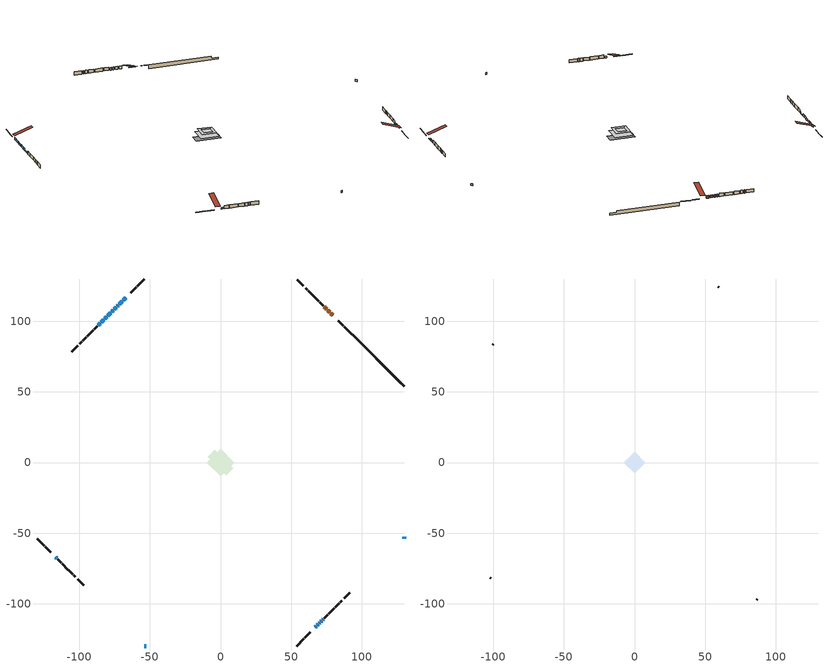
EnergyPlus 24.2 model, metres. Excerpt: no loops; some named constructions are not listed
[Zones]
conditioned space
 floor outside (Floor1 construction): -4.38,0 0,4.38 4.38,0 0,-4.38 z1.59
 floor adiabatic (AdiabaticFloorConstruction): -9.57,0 0,9.57 9.57,0 0,-9.57 z1.59
 floor foundation (Slab1 construction): -9.11,3.93 -3.93,9.11 9.11,-3.93 3.93,-9.11 z-1.15
 floor foundation (Slab2 construction): -1.27,0 0,1.27 1.27,0 0,-1.27 z0
 wall outside (RimJoist1 construction): 53.76,-129.79 59.01,-124.53 / -129.79,-53.76 -124.53,-59.01 / -53.76,129.79 -59.01,124.53 / 92.71,90.84 87.45,96.09 z1.59:1.89
 wall outside (RimJoist2 construction): 59.67,-123.88 63.34,-120.21 / -123.88,-59.67 -120.21,-63.34 / -59.67,123.88 -63.34,120.21 / 86.8,96.75 83.13,100.42 z1.59:1.89
 wall outside (AdiabaticWallConstruction 1): 79.28,104.27 77.99,105.56 / 77.33,106.21 75.96,107.59 / 75.3,108.24 74.58,108.97 / 73.92,109.62 73.23,110.31 z1.59:3.62
 wall outside (AdiabaticWallConstruction): -67.19,116.36 -68.77,114.78 / 69.83,-113.72 70.19,-113.36 / -72.24,111.31 -73.03,110.52 z1.59:3.32; -69.43,114.12 -71.58,111.96 / -53.76,-129.79 -52.39,-129.79 / -75.85,107.69 -76.93,106.62 / -85.16,98.39 -86.39,97.16 z1.59:3.11; -116.36,-67.19 -115.68,-67.86 / 70.84,-112.7 71.71,-111.84 / -73.69,109.86 -75.2,108.35 z1.59:2.81; 67.19,-116.36 67.87,-115.68 z1.59:1.74; 68.53,-115.02 69.17,-114.37 / 72.36,-111.18 72.73,-110.82 / -82.42,101.12 -84.51,99.04 z1.59:2.2; 129.79,-53.76 129.79,-52.54 z1.59:2.96; -77.59,105.96 -79.82,103.73 / -80.47,103.07 -81.77,101.78 z1.59:3.42
 wall outside (Wall1 construction): 73.38,-110.17 75.77,-107.78 / -115.03,-68.52 -112.64,-70.91 / -87.04,96.51 -89.43,94.12 / 72.58,110.97 70.19,113.36 z1.59:4.03
 wall outside (Wall2 construction): 76.43,-107.12 80.54,-103 / -111.98,-71.57 -107.86,-75.68 / -90.09,93.46 -94.2,89.34 / 69.53,114.01 65.42,118.13 z1.59:4.03
 wall outside (Wall3 construction): 81.2,-102.35 83.89,-99.65 / -107.21,-76.34 -104.52,-79.03 / -94.86,88.69 -97.55,85.99 / 64.76,118.79 62.07,121.48 z1.59:4.03
 wall outside (Wall4 construction): 84.55,-99 85.76,-97.79 / -103.86,-79.69 -102.65,-80.9 / -98.21,85.34 -99.42,84.13 / 61.41,122.14 60.2,123.35 z1.59:4.03
 wall outside (Wall6 construction): 87.39,-96.16 91.54,-92 / -101.02,-82.53 -96.87,-86.68 / -101.05,82.5 -105.2,78.34 / 58.57,124.98 54.42,129.13 z1.59:4.03
 wall foundation (FoundationWall1 construction): 93.36,90.18,-1.15 93.36,90.18,1.59 126.15,57.4,1.59 126.15,57.4,0.25 129.79,53.76,0.25 129.79,53.76,-1.15
 window (WindowConstruction 12): -67.19,116.36 -68.77,114.78 z1.59:3.32
 window (WindowConstruction 5): -69.43,114.12 -71.58,111.96 z1.59:3.11
 window (WindowConstruction 6): -116.36,-67.19 -115.68,-67.86 z1.59:2.81
 window (WindowConstruction 7): -53.76,-129.79 -52.39,-129.79 z1.59:3.11
 window (WindowConstruction 13): 67.19,-116.36 67.87,-115.68 z1.59:1.74
 window (WindowConstruction 8): 68.53,-115.02 69.17,-114.37 z1.59:2.2
 window (WindowConstruction 9): 69.83,-113.72 70.19,-113.36 z1.59:3.32
 window (WindowConstruction 10): 70.85,-112.7 71.71,-111.84 z1.59:2.81
 window (WindowConstruction 11): 72.36,-111.18 72.72,-110.82 z1.59:2.2
 window (WindowConstruction 16): -72.24,111.31 -73.03,110.52 z1.59:3.32
 window (WindowConstruction 14): -73.69,109.86 -75.2,108.35 z1.59:2.81
 window (WindowConstruction 15): -75.85,107.69 -76.93,106.62 z1.59:3.11
 window (WindowConstruction): 129.79,-53.76 129.79,-52.54 z1.59:2.96
 window (WindowConstruction 1): -77.59,105.96 -79.82,103.73 z1.59:3.42
 window (WindowConstruction 2): -80.47,103.07 -81.77,101.78 z1.59:3.42
 window (WindowConstruction 3): -82.42,101.12 -84.51,99.04 z1.59:2.2
 window (WindowConstruction 4): -85.16,98.38 -86.38,97.16 z1.59:3.11
 door (Door): 79.28,104.27 77.99,105.56 z1.59:3.62
 door (Door 1): 77.33,106.21 75.96,107.59 z1.59:3.62
 door (Door 2): 75.3,108.24 74.58,108.97 z1.59:3.62
 door (Door 3): 73.92,109.62 73.24,110.31 z1.59:3.62
 ceiling adiabatic (AdiabaticFloorConstruction): 0,-9.57 9.57,0 0,9.57 -9.57,0 z1.59
attic - vented
 floor to conditioned space (Floor2 construction Reversed): -4.26,0 0,4.26 4.26,0 0,-4.26 z4.03
 floor to conditioned space (Floor3 construction Reversed): -7.49,0 0,7.49 7.49,0 0,-7.49 z4.03
 floor to conditioned space (Floor4 construction Reversed): -4.85,0 0,4.85 4.85,0 0,-4.85 z4.03
 wall outside (Wall5 construction): 86.42,-97.13 86.73,-96.82 / -101.99,-81.55 -101.68,-81.87 / -100.08,83.47 -100.39,83.16 / 59.54,124 59.23,124.32 z1.59:4.03
 roof outside (Roof1 construction): 66.53,-117.02,4.03 56.91,-107.4,8.56 54.38,-109.93,8.56 64,-119.55,4.03; -117.02,-66.53,4.03 -107.4,-56.91,8.56 -109.93,-54.38,8.56 -119.55,-64,4.03; -66.53,117.02,4.03 -56.91,107.4,8.56 -54.38,109.93,8.56 -64,119.55,4.03; 79.93,103.61,4.03 70.32,93.99,8.56 72.85,91.46,8.56 82.47,101.08,4.03
[Material] Roughness=Rough; Thermal Absorptance=0.9
Name | Thickness {m} | Conductivity {W/m-K} | Density {kg/m3} | Specific Heat {J/kg-K} | Solar Absorptance | Visible Absorptance
ceiling loosefill ins | 0.254 | 0.0480833 | 16.02 | 1046.75 | 0.7 | 0.7
ceiling loosefill ins 1 | 0.338667 | 0.0480833 | 16.02 | 1046.75 | 0.7 | 0.7
ceiling stud and cavity | 0.1397 | 0.21213 | 65.682 | 1177.47 | 0.7 | 0.7
ceiling stud and cavity 1 | 0.1397 | 0.521945 | 65.682 | 1177.47 | 0.7 | 0.7
ceiling stud and cavity 2 | 0.1397 | 0.192565 | 65.682 | 1177.47 | 0.7 | 0.7
gypsum board | 0.0127 | 0.160291 | 801 | 837.4 | 0.6 | 0.6
[Construction]
Floor2 construction: ceiling loosefill ins, ceiling stud and cavity, gypsum board
Floor3 construction: ceiling loosefill ins 1, ceiling stud and cavity 1, gypsum board
Floor4 construction: ceiling loosefill ins, ceiling stud and cavity 2, gypsum board
[EnergyManagementSystem:Program]
infil_program: Set p_m = 0.14; Set p_s = 0.22; Set s_m = 270; Set s_s = 370; Set z_m = 9.99744; Set z_s = 4.164429868180983; Set f_t = (((s_m/z_m)^p_m)*((z_s/s_s)^p_s)); Set Tdiff = tin_s-tout_s; Set dT = @Abs Tdiff; Set c = 0.0424; Set Cs = 0.0816; Set Cw = 0.1654; Set n = 0.65; Set sft = (f_t*0.3); Set temp1 = ((c*Cw)*((sft*site_vw_s)^(2*n)))^2; Set Qinf = (((c*Cs*(dT^n))^2)+temp1)^0.5; Set Qinf = (@Max Qinf 0); Set mech_vent_house_fan_sensible_load_act = 0.0; Set mech_vent_house_fan_latent_load_act = 0.0; Set OASupInPb = out_pb_s; Set OASupInTemp = tout_s; Set OASupInW = out_wt_s; Set OASupRho = (@RhoAirFnPbTdbW OASupInPb OASupInTemp OASupInW); Set OASupCp = (@CpAirFnW OASupInW); Set OASupInEnth = (@HFnTdbW OASupInTemp OASupInW); Set ZoneTemp = tin_s; Set ZoneW = win_s; Set ZoneCp = (@CpAirFnW ZoneW); Set ZoneAirEnth = (@HFnTdbW ZoneTemp ZoneW); Set mech_vent_house_fan_cfis_act = 0.0; Set QWHV_cfis_sup = 0.0; Set QWHV_cfis_suppl_sup = 0.0; Set QWHV_cfis_suppl_exh = 0.0; Set Qrange = 0; Set Qbath = 0; Set Qbath = Qbath + 0.066 * mech_vent_bath_fan_0_sch_s; Set Qbath = Qbath + 0.066 * mech_vent_bath_fan_1_sch_s; Set Qdryer = 0; Set Qdryer = Qdryer + 0.00308 * clothes_dryer_exhaust_0_sch_s; Set QWHV_sup = 0.01337; Set QWHV_exh = 0.01337; Set Qsupply = QWHV_sup + QWHV_cfis_sup + QWHV_cfis_suppl_sup; Set Qexhaust = Qrange + Qbath + Qdryer + QWHV_exh + QWHV_cfis_suppl_exh; Set Qfan = (@Max Qexhaust Qsupply); Set Qducts = 0; If Qducts < 0; Set Qsupply = Qsupply - Qducts; Else; Set Qexhaust = Qexhaust + Qducts; EndIf; Set Qfan_with_ducts = (@Max Qexhaust Qsupply); Set Qimb = (@Abs (Qsupply - Qexhaust)); If Qinf + Qimb > 0; Set Qtot = Qfan_with_ducts + (Qinf^2) / (Qinf + Qimb); Else; Set Qtot = Qfan_with_ducts; EndIf; Set Qinf_adj = Qtot - Qfan; Set infil_flow_act = Qinf_adj; Set infil_program_Qinf = Qinf_adj; Set infil_program_Qfan = Qfan; Set Qload = Qfan; Set Effectiveness_Sens = 0.0; Set Effectiveness_Lat = 0.0; Set Fan_MFR = Qload * OASupRho; Set ZoneInEnth = OASupInEnth; Set ZoneInTemp = OASupInTemp; If Qload > 0; Set Effectiveness_Sens = Effectiveness_Sens + 0.0134 / Qload * 0.6474062423949954; Set Effectiveness_Lat = Effectiveness_Lat + 0.0134 / Qload * 0.0; EndIf; Set ERVCpMin = (@Min OASupCp ZoneCp); Set ERVSupOutTemp = OASupInTemp + ERVCpMin/OASupCp * Effectiveness_Sens * (ZoneTemp - OASupInTemp); Set ERVSupOutW = OASupInW + ERVCpMin/OASupCp * Effectiveness_Lat * (ZoneW - OASupInW); Set ERVSupOutEnth = (@HFnTdbW ERVSupOutTemp ERVSupOutW); Set ERVSensHeatTrans = Fan_MFR * OASupCp * (ERVSupOutTemp - OASupInTemp); Set ERVTotalHeatTrans = Fan_MFR * (ERVSupOutEnth - OASupInEnth); Set ERVLatHeatTrans = ERVTotalHeatTrans - ERVSensHeatTrans; Set ZoneInEnth = ERVSupOutEnth; Set ZoneInTemp = ERVSupOutTemp; Set FanTotalToCond = Fan_MFR * (ZoneInEnth - ZoneAirEnth); Set FanSensToCond = Fan_MFR * ZoneCp * (ZoneInTemp - ZoneTemp); Set FanLatToCond = FanTotalToCond - FanSensToCond; Set mech_vent_house_fan_sensible_load_act = mech_vent_house_fan_sensible_load_act + FanSensToCond; Set mech_vent_house_fan_latent_load_act = mech_vent_house_fan_latent_load_act + FanLatToCond
natural_vent_program: Set Tin = tin_s; Set Tout = tout_s; Set Wout = out_wt_s; Set Pbar = out_pb_s; Set Phiout = (@RhFnTdbWPb Tout Wout Pbar); Set MaxHR = 0.0115; Set Tnvsp = (htg_sp_s + clg_sp_s) / 2; Set NVavail = natural_vent_s; Set ClgSsnAvail = cool_season; Set Qnv = 0; Set Qwhf = 0; Set whole_house_fan_mix_act = 0; Set whole_house_fan_act = 0; If ((Wout < MaxHR) && (Tin > Tout) && (Tin > Tnvsp) && (ClgSsnAvail > 0)); Set WHF_Flow = 0; Set Adj = (Tin-Tnvsp)/(Tin-Tout); Set Adj = (@Min Adj 1); Set Adj = (@Max Adj 0); If (WHF_Flow > 0); Set Qwhf = WHF_Flow*Adj; Set whole_house_fan_mix_act = WHF_Flow*Adj; Set WHF_W = 0; Set whole_house_fan_act = WHF_W*Adj; ElseIf (NVavail > 0); Set NVArea = 0.0; Set Cs = 0.00015316999785132515; Set Cw = 2.8972300333405745e-05; Set Tdiff = Tin-Tout; Set dT = (@Abs Tdiff); Set Vwind = site_vw_s; Set SGNV = NVArea*Adj*((((Cs*dT)+(Cw*(Vwind^2)))^0.5)/1000); Set MaxNV = 5.144445799862018; Set Qnv = (@Min SGNV MaxNV); EndIf; EndIf; Set natural_vent_flow_act = Qnv; Set whole_house_fan_flow_act = Qwhf; Set natural_vent_program_Qnv = Qnv; Set natural_vent_program_Qwhf = Qwhf
total_airflows_program: Set total_infil_flow_rate = 0; Set total_mechvent_flow_rate = 0; Set total_natvent_flow_rate = 0; Set total_whf_flow_rate = 0; Set total_infil_flow_rate = total_infil_flow_rate + (infil_program_Qinf * 1); Set total_mechvent_flow_rate = total_mechvent_flow_rate + (infil_program_Qfan * 1); Set total_natvent_flow_rate = total_natvent_flow_rate + (natural_vent_program_Qnv * 1); Set total_whf_flow_rate = total_whf_flow_rate + (natural_vent_program_Qwhf * 1)
total_loads_program: Set loads_htg_tot = 0; Set loads_clg_tot = 0; If htg_load_cond > 0; Set loads_htg_tot = loads_htg_tot + (htg_load_cond - clg_load_cond) * 1.0; EndIf; Set loads_htg_tot = (@Max loads_htg_tot 0); If clg_load_cond > 0; Set loads_clg_tot = loads_clg_tot + (clg_load_cond - htg_load_cond) * 0.0; EndIf; Set loads_clg_tot = (@Max loads_clg_tot 0)
unmet_hours_program: Set htg_unmet_hours = 0; Set clg_unmet_hours = 0; Set unit_htg_unmet_hours = 0; If ((DayOfYear >= 1) && (DayOfYear <= 365)); Set unit_htg_unmet_hours = unit_htg_unmet_hours + conditioned_space_htg_unmet_s; If unit_htg_unmet_hours > htg_unmet_hours; Set htg_unmet_hours = unit_htg_unmet_hours; EndIf; EndIf
water_heater_EC_adj: If WarmupFlag == 0; Set dhw_e_cons = water_heater_energy + water_heater_on_cycle_parasitic + water_heater_off_cycle_parasitic; Set water_heater_ec_adj_act = 0.0 * dhw_e_cons / 1; EndIf
[EnergyManagementSystem:ProgramCallingManager]
component_loads_program_calling_manager: EndOfZoneTimestepAfterZoneReporting; component_loads_program
fridge_schedule_program_calling_manager: BeginZoneTimestepAfterInitHeatBalance; fridge_schedule_program
infil_program_calling_manager: BeginZoneTimestepAfterInitHeatBalance; infil_program
natural_vent_program_calling_manager: BeginZoneTimestepAfterInitHeatBalance; natural_vent_program
total_airflows_program_calling_manager: EndOfZoneTimestepAfterZoneReporting; total_airflows_program
total_loads_program_calling_manager: EndOfZoneTimestepAfterZoneReporting; total_loads_program
unmet_hours_program_calling_manager: EndOfZoneTimestepBeforeZoneReporting; unmet_hours_program
water_heater_EC_adj_ProgramManager: EndOfSystemTimestepBeforeHVACReporting; water_heater_EC_adj
[EnergyManagementSystem:OutputVariable] Type of Data in Variable=Summed; Update Frequency=ZoneTimestep
Name | EMS Variable | EMS Program or Subroutine | Units
loads_htg_tot_peakload_outvar; loads_htg_tot_annual_outvar; Energy Management System Output Variable 1; Energy Management System Output Variable 45 | loads_htg_tot | total_loads_program | J
loads_clg_tot_peakload_outvar; loads_clg_tot_annual_outvar; Energy Management System Output Variable 2; Energy Management System Output Variable 46 | loads_clg_tot | total_loads_program | J
htg_unmet_hours_annual_outvar; Energy Management System Output Variable 3 | htg_unmet_hours | unmet_hours_program | hr
clg_unmet_hours_annual_outvar; Energy Management System Output Variable 4 | clg_unmet_hours | unmet_hours_program | hr
loads_htg_roofs_annual_outvar; Energy Management System Output Variable 5 | loads_htg_roofs | component_loads_program | J
loads_htg_ceilings_annual_outvar; Energy Management System Output Variable 6 | loads_htg_ceilings | component_loads_program | J
loads_htg_walls_annual_outvar; Energy Management System Output Variable 7 | loads_htg_walls | component_loads_program | J
loads_htg_rim_joists_annual_outvar; Energy Management System Output Variable 8 | loads_htg_rim_joists | component_loads_program | J
loads_htg_foundation_walls_annual_outvar; Energy Management System Output Variable 9 | loads_htg_foundation_walls | component_loads_program | J
loads_htg_doors_annual_outvar; Energy Management System Output Variable 10 | loads_htg_doors | component_loads_program | J
loads_htg_windows_conduction_annual_outvar; Energy Management System Output Variable 11 | loads_htg_windows_conduction | component_loads_program | J
loads_htg_windows_solar_annual_outvar; Energy Management System Output Variable 12 | loads_htg_windows_solar | component_loads_program | J
loads_htg_skylights_conduction_annual_outvar; Energy Management System Output Variable 13 | loads_htg_skylights_conduction | component_loads_program | J
loads_htg_skylights_solar_annual_outvar; Energy Management System Output Variable 14 | loads_htg_skylights_solar | component_loads_program | J
loads_htg_floors_annual_outvar; Energy Management System Output Variable 15 | loads_htg_floors | component_loads_program | J
loads_htg_slabs_annual_outvar; Energy Management System Output Variable 16 | loads_htg_slabs | component_loads_program | J
loads_htg_internal_mass_annual_outvar; Energy Management System Output Variable 17 | loads_htg_internal_mass | component_loads_program | J
loads_htg_infil_annual_outvar; Energy Management System Output Variable 18 | loads_htg_infil | component_loads_program | J
loads_htg_natvent_annual_outvar; Energy Management System Output Variable 19 | loads_htg_natvent | component_loads_program | J
loads_htg_mechvent_annual_outvar; Energy Management System Output Variable 20 | loads_htg_mechvent | component_loads_program | J
loads_htg_whf_annual_outvar; Energy Management System Output Variable 21 | loads_htg_whf | component_loads_program | J
loads_htg_ducts_annual_outvar; Energy Management System Output Variable 22 | loads_htg_ducts | component_loads_program | J
loads_htg_intgains_annual_outvar; Energy Management System Output Variable 23 | loads_htg_intgains | component_loads_program | J
loads_htg_lighting_annual_outvar; Energy Management System Output Variable 24 | loads_htg_lighting | component_loads_program | J
loads_clg_roofs_annual_outvar; Energy Management System Output Variable 25 | loads_clg_roofs | component_loads_program | J
loads_clg_ceilings_annual_outvar; Energy Management System Output Variable 26 | loads_clg_ceilings | component_loads_program | J
loads_clg_walls_annual_outvar; Energy Management System Output Variable 27 | loads_clg_walls | component_loads_program | J
loads_clg_rim_joists_annual_outvar; Energy Management System Output Variable 28 | loads_clg_rim_joists | component_loads_program | J
loads_clg_foundation_walls_annual_outvar; Energy Management System Output Variable 29 | loads_clg_foundation_walls | component_loads_program | J
loads_clg_doors_annual_outvar; Energy Management System Output Variable 30 | loads_clg_doors | component_loads_program | J
loads_clg_windows_conduction_annual_outvar; Energy Management System Output Variable 31 | loads_clg_windows_conduction | component_loads_program | J
loads_clg_windows_solar_annual_outvar; Energy Management System Output Variable 32 | loads_clg_windows_solar | component_loads_program | J
loads_clg_skylights_conduction_annual_outvar; Energy Management System Output Variable 33 | loads_clg_skylights_conduction | component_loads_program | J
loads_clg_skylights_solar_annual_outvar; Energy Management System Output Variable 34 | loads_clg_skylights_solar | component_loads_program | J
loads_clg_floors_annual_outvar; Energy Management System Output Variable 35 | loads_clg_floors | component_loads_program | J
loads_clg_slabs_annual_outvar; Energy Management System Output Variable 36 | loads_clg_slabs | component_loads_program | J
loads_clg_internal_mass_annual_outvar; Energy Management System Output Variable 37 | loads_clg_internal_mass | component_loads_program | J
loads_clg_infil_annual_outvar; Energy Management System Output Variable 38 | loads_clg_infil | component_loads_program | J
loads_clg_natvent_annual_outvar; Energy Management System Output Variable 39 | loads_clg_natvent | component_loads_program | J
loads_clg_mechvent_annual_outvar; Energy Management System Output Variable 40 | loads_clg_mechvent | component_loads_program | J
loads_clg_whf_annual_outvar; Energy Management System Output Variable 41 | loads_clg_whf | component_loads_program | J
loads_clg_ducts_annual_outvar; Energy Management System Output Variable 42 | loads_clg_ducts | component_loads_program | J
loads_clg_intgains_annual_outvar; Energy Management System Output Variable 43 | loads_clg_intgains | component_loads_program | J
loads_clg_lighting_annual_outvar; Energy Management System Output Variable 44 | loads_clg_lighting | component_loads_program | J
[Schedule:Day:Interval]
interior lighting schedule day: No, 01:00, 0.108182, 04:00, 0.0901515, 05:00, 0.0991667, 06:00, 0.162273, 07:00, 0.270455, 08:00, 0.342576, 10:00, 0.369621, 11:00, 0.351591, 12:00, 0.333561, 13:00, 0.324545, 14:00, 0.31553, 15:00, 0.333561, 16:00, 0.369621, 17:00, 0.450758, 18:00, 0.585985, 19:00, 0.775303, 20:00, 0.955606, 21:00, 0.991667, 22:00, 0.712197, 23:00, 0.360606, 24:00, 0.162273
interior lighting schedule day 1: No, 01:00, 0.100909, 04:00, 0.0840909, 05:00, 0.0925, 06:00, 0.151364, 07:00, 0.252273, 08:00, 0.319545, 10:00, 0.344773, 11:00, 0.327955, 12:00, 0.311136, 13:00, 0.302727, 14:00, 0.294318, 15:00, 0.311136, 16:00, 0.344773, 17:00, 0.420455, 18:00, 0.546591, 19:00, 0.723182, 20:00, 0.891364, 21:00, 0.925, 22:00, 0.664318, 23:00, 0.336364, 24:00, 0.151364
interior lighting schedule day 2: No, 01:00, 0.0927273, 04:00, 0.0772727, 05:00, 0.085, 06:00, 0.139091, 07:00, 0.231818, 08:00, 0.293636, 10:00, 0.316818, 11:00, 0.301364, 12:00, 0.285909, 13:00, 0.278182, 14:00, 0.270455, 15:00, 0.285909, 16:00, 0.316818, 17:00, 0.386364, 18:00, 0.502273, 19:00, 0.664545, 20:00, 0.819091, 21:00, 0.85, 22:00, 0.610455, 23:00, 0.309091, 24:00, 0.139091
interior lighting schedule day 3: No, 01:00, 0.0845455, 04:00, 0.0704545, 05:00, 0.0775, 06:00, 0.126818, 07:00, 0.211364, 08:00, 0.267727, 10:00, 0.288864, 11:00, 0.274773, 12:00, 0.260682, 13:00, 0.253636, 14:00, 0.246591, 15:00, 0.260682, 16:00, 0.288864, 17:00, 0.352273, 18:00, 0.457955, 19:00, 0.605909, 20:00, 0.746818, 21:00, 0.775, 22:00, 0.556591, 23:00, 0.281818, 24:00, 0.126818
interior lighting schedule day 4: No, 01:00, 0.0763636, 04:00, 0.0636364, 05:00, 0.07, 06:00, 0.114545, 07:00, 0.190909, 08:00, 0.241818, 10:00, 0.260909, 11:00, 0.248182, 12:00, 0.235455, 13:00, 0.229091, 14:00, 0.222727, 15:00, 0.235455, 16:00, 0.260909, 17:00, 0.318182, 18:00, 0.413636, 19:00, 0.547273, 20:00, 0.674545, 21:00, 0.7, 22:00, 0.502727, 23:00, 0.254545, 24:00, 0.114545
interior lighting schedule day 5: No, 01:00, 0.0727273, 04:00, 0.0606061, 05:00, 0.0666667, 06:00, 0.109091, 07:00, 0.181818, 08:00, 0.230303, 10:00, 0.248485, 11:00, 0.236364, 12:00, 0.224242, 13:00, 0.218182, 14:00, 0.212121, 15:00, 0.224242, 16:00, 0.248485, 17:00, 0.30303, 18:00, 0.393939, 19:00, 0.521212, 20:00, 0.642424, 21:00, 0.666667, 22:00, 0.478788, 23:00, 0.242424, 24:00, 0.109091
interior lighting schedule day 6: No, 01:00, 0.0745455, 04:00, 0.0621212, 05:00, 0.0683333, 06:00, 0.111818, 07:00, 0.186364, 08:00, 0.236061, 10:00, 0.254697, 11:00, 0.242273, 12:00, 0.229848, 13:00, 0.223636, 14:00, 0.217424, 15:00, 0.229848, 16:00, 0.254697, 17:00, 0.310606, 18:00, 0.403788, 19:00, 0.534242, 20:00, 0.658485, 21:00, 0.683333, 22:00, 0.490758, 23:00, 0.248485, 24:00, 0.111818
interior lighting schedule day 7: No, 01:00, 0.08, 04:00, 0.0666667, 05:00, 0.0733333, 06:00, 0.12, 07:00, 0.2, 08:00, 0.253333, 10:00, 0.273333, 11:00, 0.26, 12:00, 0.246667, 13:00, 0.24, 14:00, 0.233333, 15:00, 0.246667, 16:00, 0.273333, 17:00, 0.333333, 18:00, 0.433333, 19:00, 0.573333, 20:00, 0.706667, 21:00, 0.733333, 22:00, 0.526667, 23:00, 0.266667, 24:00, 0.12
interior lighting schedule day 8: No, 01:00, 0.0890909, 04:00, 0.0742424, 05:00, 0.0816667, 06:00, 0.133636, 07:00, 0.222727, 08:00, 0.282121, 10:00, 0.304394, 11:00, 0.289545, 12:00, 0.274697, 13:00, 0.267273, 14:00, 0.259848, 15:00, 0.274697, 16:00, 0.304394, 17:00, 0.371212, 18:00, 0.482576, 19:00, 0.638485, 20:00, 0.78697, 21:00, 0.816667, 22:00, 0.586515, 23:00, 0.29697, 24:00, 0.133636
interior lighting schedule day 9: No, 01:00, 0.0972727, 04:00, 0.0810606, 05:00, 0.0891667, 06:00, 0.145909, 07:00, 0.243182, 08:00, 0.30803, 10:00, 0.332348, 11:00, 0.316136, 12:00, 0.299924, 13:00, 0.291818, 14:00, 0.283712, 15:00, 0.299924, 16:00, 0.332348, 17:00, 0.405303, 18:00, 0.526894, 19:00, 0.697121, 20:00, 0.859242, 21:00, 0.891667, 22:00, 0.640379, 23:00, 0.324242, 24:00, 0.145909
interior lighting schedule day 10: No, 01:00, 0.105455, 04:00, 0.0878788, 05:00, 0.0966667, 06:00, 0.158182, 07:00, 0.263636, 08:00, 0.333939, 10:00, 0.360303, 11:00, 0.342727, 12:00, 0.325152, 13:00, 0.316364, 14:00, 0.307576, 15:00, 0.325152, 16:00, 0.360303, 17:00, 0.439394, 18:00, 0.571212, 19:00, 0.755758, 20:00, 0.931515, 21:00, 0.966667, 22:00, 0.694242, 23:00, 0.351515, 24:00, 0.158182
interior lighting schedule day 11: No, 01:00, 0.109091, 04:00, 0.0909091, 05:00, 0.1, 06:00, 0.163636, 07:00, 0.272727, 08:00, 0.345455, 10:00, 0.372727, 11:00, 0.354545, 12:00, 0.336364, 13:00, 0.327273, 14:00, 0.318182, 15:00, 0.336364, 16:00, 0.372727, 17:00, 0.454545, 18:00, 0.590909, 19:00, 0.781818, 20:00, 0.963636, 21:00, 1, 22:00, 0.718182, 23:00, 0.363636, 24:00, 0.163636
interior lighting schedule default day; occupants schedule default day; clothes dryer schedule default day; cooking range schedule default day; mech vent bath fan 0 schedule default day; mech vent bath fan 1 schedule default day; misc plug loads schedule default day; general water use schedule default day; heating setpoint default day; cooling setpoint default day; clothes dryer exhaust 0 schedule default day; cooling season schedule day; cooling season schedule day 2; cooling season schedule default day; exterior lighting schedule default day; natural vent schedule default day: No, 24:00, 0
occupants schedule day: No, 05:00, 0.426829, 06:00, 0.719512, 07:00, 1, 08:00, 0.670732, 09:00, 0.329268, 14:00, 0.170732, 15:00, 0.231707, 16:00, 0.329268, 17:00, 0.5, 18:00, 0.670732, 19:00, 0.829268, 21:00, 1, 22:00, 0.853659, 23:00, 0.646341, 24:00, 0.426829
clothes dryer schedule day; clothes dryer exhaust 0 schedule day: No, 01:00, 0.123457, 02:00, 0.0740741, 03:00, 0.0493827, 04:00, 0.0246914, 05:00, 0.0493827, 06:00, 0.0740741, 07:00, 0.197531, 08:00, 0.395062, 09:00, 0.592593, 10:00, 0.839506, 11:00, 0.962963, 12:00, 1, 13:00, 0.91358, 14:00, 0.82716, 15:00, 0.716049, 16:00, 0.753086, 17:00, 0.679012, 18:00, 0.666667, 20:00, 0.62963, 21:00, 0.641975, 22:00, 0.666667, 23:00, 0.54321, 24:00, 0.296296
cooking range schedule day: No, 05:00, 0.0597015, 06:00, 0.11194, 07:00, 0.171642, 08:00, 0.291045, 11:00, 0.343284, 12:00, 0.402985, 13:00, 0.462687, 14:00, 0.343284, 15:00, 0.291045, 16:00, 0.402985, 17:00, 0.567164, 18:00, 1, 19:00, 0.850746, 20:00, 0.432836, 21:00, 0.291045, 22:00, 0.231343, 23:00, 0.171642, 24:00, 0.11194
mech vent bath fan 0 schedule day; mech vent bath fan 1 schedule day: No, 07:00, 0, 08:00, 1, 09:00, 0.2, 24:00, 0
misc plug loads schedule day: No, 06:00, 0.705882, 07:00, 0.745098, 08:00, 0.803922, 15:00, 0.823529, 16:00, 0.862745, 17:00, 0.921569, 18:00, 0.980392, 19:00, 1, 20:00, 0.980392, 21:00, 0.941176, 22:00, 0.862745, 23:00, 0.784314, 24:00, 0.72549
general water use schedule day: No, 01:00, 0.315068, 03:00, 0.287671, 04:00, 0.342466, 05:00, 0.369863, 06:00, 0.520548, 07:00, 0.60274, 08:00, 0.534247, 10:00, 0.506849, 11:00, 0.465753, 14:00, 0.479452, 15:00, 0.534247, 16:00, 0.589041, 17:00, 0.69863, 18:00, 0.876712, 19:00, 0.890411, 20:00, 0.986301, 21:00, 1, 22:00, 0.863014, 23:00, 0.616438, 24:00, 0.465753
heating setpoint day: No, 07:00, 18, 23:00, 21, 24:00, 18
cooling setpoint day: No, 24:00, 25
cooling season schedule day 1: No, 24:00, 1
exterior lighting schedule day: No, 01:00, 0.566667, 03:00, 0.524167, 05:00, 0.495833, 06:00, 0.5525, 07:00, 0.623333, 08:00, 0.580833, 09:00, 0.439167, 10:00, 0.354167, 12:00, 0.34, 13:00, 0.354167, 14:00, 0.396667, 15:00, 0.425, 16:00, 0.495833, 17:00, 0.623333, 18:00, 0.793333, 19:00, 0.906667, 20:00, 0.963333, 21:00, 0.991667, 22:00, 0.920833, 23:00, 0.793333, 24:00, 0.665833
exterior lighting schedule day 1: No, 01:00, 0.528571, 03:00, 0.488929, 05:00, 0.4625, 06:00, 0.515357, 07:00, 0.581429, 08:00, 0.541786, 09:00, 0.409643, 10:00, 0.330357, 12:00, 0.317143, 13:00, 0.330357, 14:00, 0.37, 15:00, 0.396429, 16:00, 0.4625, 17:00, 0.581429, 18:00, 0.74, 19:00, 0.845714, 20:00, 0.898571, 21:00, 0.925, 22:00, 0.858929, 23:00, 0.74, 24:00, 0.621071
exterior lighting schedule day 10: No, 01:00, 0.552381, 03:00, 0.510952, 05:00, 0.483333, 06:00, 0.538571, 07:00, 0.607619, 08:00, 0.56619, 09:00, 0.428095, 10:00, 0.345238, 12:00, 0.331429, 13:00, 0.345238, 14:00, 0.386667, 15:00, 0.414286, 16:00, 0.483333, 17:00, 0.607619, 18:00, 0.773333, 19:00, 0.88381, 20:00, 0.939048, 21:00, 0.966667, 22:00, 0.897619, 23:00, 0.773333, 24:00, 0.649048
exterior lighting schedule day 11: No, 01:00, 0.571429, 03:00, 0.528571, 05:00, 0.5, 06:00, 0.557143, 07:00, 0.628571, 08:00, 0.585714, 09:00, 0.442857, 10:00, 0.357143, 12:00, 0.342857, 13:00, 0.357143, 14:00, 0.4, 15:00, 0.428571, 16:00, 0.5, 17:00, 0.628571, 18:00, 0.8, 19:00, 0.914286, 20:00, 0.971429, 21:00, 1, 22:00, 0.928571, 23:00, 0.8, 24:00, 0.671429
exterior lighting schedule day 2: No, 01:00, 0.485714, 03:00, 0.449286, 05:00, 0.425, 06:00, 0.473571, 07:00, 0.534286, 08:00, 0.497857, 09:00, 0.376429, 10:00, 0.303571, 12:00, 0.291429, 13:00, 0.303571, 14:00, 0.34, 15:00, 0.364286, 16:00, 0.425, 17:00, 0.534286, 18:00, 0.68, 19:00, 0.777143, 20:00, 0.825714, 21:00, 0.85, 22:00, 0.789286, 23:00, 0.68, 24:00, 0.570714
exterior lighting schedule day 3: No, 01:00, 0.442857, 03:00, 0.409643, 05:00, 0.3875, 06:00, 0.431786, 07:00, 0.487143, 08:00, 0.453929, 09:00, 0.343214, 10:00, 0.276786, 12:00, 0.265714, 13:00, 0.276786, 14:00, 0.31, 15:00, 0.332143, 16:00, 0.3875, 17:00, 0.487143, 18:00, 0.62, 19:00, 0.708571, 20:00, 0.752857, 21:00, 0.775, 22:00, 0.719643, 23:00, 0.62, 24:00, 0.520357
exterior lighting schedule day 4: No, 01:00, 0.4, 03:00, 0.37, 05:00, 0.35, 06:00, 0.39, 07:00, 0.44, 08:00, 0.41, 09:00, 0.31, 10:00, 0.25, 12:00, 0.24, 13:00, 0.25, 14:00, 0.28, 15:00, 0.3, 16:00, 0.35, 17:00, 0.44, 18:00, 0.56, 19:00, 0.64, 20:00, 0.68, 21:00, 0.7, 22:00, 0.65, 23:00, 0.56, 24:00, 0.47
exterior lighting schedule day 5: No, 01:00, 0.380952, 03:00, 0.352381, 05:00, 0.333333, 06:00, 0.371429, 07:00, 0.419048, 08:00, 0.390476, 09:00, 0.295238, 10:00, 0.238095, 12:00, 0.228571, 13:00, 0.238095, 14:00, 0.266667, 15:00, 0.285714, 16:00, 0.333333, 17:00, 0.419048, 18:00, 0.533333, 19:00, 0.609524, 20:00, 0.647619, 21:00, 0.666667, 22:00, 0.619048, 23:00, 0.533333, 24:00, 0.447619
exterior lighting schedule day 6: No, 01:00, 0.390476, 03:00, 0.36119, 05:00, 0.341667, 06:00, 0.380714, 07:00, 0.429524, 08:00, 0.400238, 09:00, 0.302619, 10:00, 0.244048, 12:00, 0.234286, 13:00, 0.244048, 14:00, 0.273333, 15:00, 0.292857, 16:00, 0.341667, 17:00, 0.429524, 18:00, 0.546667, 19:00, 0.624762, 20:00, 0.66381, 21:00, 0.683333, 22:00, 0.634524, 23:00, 0.546667, 24:00, 0.45881
exterior lighting schedule day 7: No, 01:00, 0.419048, 03:00, 0.387619, 05:00, 0.366667, 06:00, 0.408571, 07:00, 0.460952, 08:00, 0.429524, 09:00, 0.324762, 10:00, 0.261905, 12:00, 0.251429, 13:00, 0.261905, 14:00, 0.293333, 15:00, 0.314286, 16:00, 0.366667, 17:00, 0.460952, 18:00, 0.586667, 19:00, 0.670476, 20:00, 0.712381, 21:00, 0.733333, 22:00, 0.680952, 23:00, 0.586667, 24:00, 0.492381
exterior lighting schedule day 8: No, 01:00, 0.466667, 03:00, 0.431667, 05:00, 0.408333, 06:00, 0.455, 07:00, 0.513333, 08:00, 0.478333, 09:00, 0.361667, 10:00, 0.291667, 12:00, 0.28, 13:00, 0.291667, 14:00, 0.326667, 15:00, 0.35, 16:00, 0.408333, 17:00, 0.513333, 18:00, 0.653333, 19:00, 0.746667, 20:00, 0.793333, 21:00, 0.816667, 22:00, 0.758333, 23:00, 0.653333, 24:00, 0.548333
exterior lighting schedule day 9: No, 01:00, 0.509524, 03:00, 0.47131, 05:00, 0.445833, 06:00, 0.496786, 07:00, 0.560476, 08:00, 0.522262, 09:00, 0.394881, 10:00, 0.318452, 12:00, 0.305714, 13:00, 0.318452, 14:00, 0.356667, 15:00, 0.382143, 16:00, 0.445833, 17:00, 0.560476, 18:00, 0.713333, 19:00, 0.815238, 20:00, 0.86619, 21:00, 0.891667, 22:00, 0.827976, 23:00, 0.713333, 24:00, 0.59869
[Schedule:Week:Daily]
heating setpoint Week Rule - Jan1-Dec31: heating setpoint day, heating setpoint day, heating setpoint day, heating setpoint day, heating setpoint day, heating setpoint day, heating setpoint day, heating setpoint default day, heating setpoint default day, heating setpoint default day, heating setpoint default day, heating setpoint default day
cooling setpoint Week Rule - Jan1-Dec31: cooling setpoint day, cooling setpoint day, cooling setpoint day, cooling setpoint day, cooling setpoint day, cooling setpoint day, cooling setpoint day, cooling setpoint default day, cooling setpoint default day, cooling setpoint default day, cooling setpoint default day, cooling setpoint default day
clothes dryer exhaust 0 schedule Week Rule - Jan1-Dec31: clothes dryer exhaust 0 schedule day, clothes dryer exhaust 0 schedule day, clothes dryer exhaust 0 schedule day, clothes dryer exhaust 0 schedule day, clothes dryer exhaust 0 schedule day, clothes dryer exhaust 0 schedule day, clothes dryer exhaust 0 schedule day, clothes dryer exhaust 0 schedule default day, clothes dryer exhaust 0 schedule default day, clothes dryer exhaust 0 schedule default day, clothes dryer exhaust 0 schedule default day, clothes dryer exhaust 0 schedule default day
cooling season schedule Week Rule - Jan1-May26: cooling season schedule day, cooling season schedule day, cooling season schedule day, cooling season schedule day, cooling season schedule day, cooling season schedule day, cooling season schedule day, cooling season schedule default day, cooling season schedule default day, cooling season schedule default day, cooling season schedule default day, cooling season schedule default day
cooling season schedule Week Rule - May27-Jun2: cooling season schedule day, cooling season schedule day, cooling season schedule day, cooling season schedule day, cooling season schedule day, cooling season schedule day 1, cooling season schedule day 1, cooling season schedule default day, cooling season schedule default day, cooling season schedule default day, cooling season schedule default day, cooling season schedule default day
cooling season schedule Week Rule - Jun3-Sep29: cooling season schedule day 1, cooling season schedule day 1, cooling season schedule day 1, cooling season schedule day 1, cooling season schedule day 1, cooling season schedule day 1, cooling season schedule day 1, cooling season schedule default day, cooling season schedule default day, cooling season schedule default day, cooling season schedule default day, cooling season schedule default day
cooling season schedule Week Rule - Sep30-Oct6: cooling season schedule day 1, cooling season schedule day 2, cooling season schedule day 2, cooling season schedule day 2, cooling season schedule day 2, cooling season schedule day 2, cooling season schedule day 2, cooling season schedule default day, cooling season schedule default day, cooling season schedule default day, cooling season schedule default day, cooling season schedule default day
cooling season schedule Week Rule - Oct7-Dec31: cooling season schedule day 2, cooling season schedule day 2, cooling season schedule day 2, cooling season schedule day 2, cooling season schedule day 2, cooling season schedule day 2, cooling season schedule day 2, cooling season schedule default day, cooling season schedule default day, cooling season schedule default day, cooling season schedule default day, cooling season schedule default day
exterior lighting schedule Week Rule - Feb4-Feb24: exterior lighting schedule day 1, exterior lighting schedule day 1, exterior lighting schedule day 1, exterior lighting schedule day 1, exterior lighting schedule day 1, exterior lighting schedule day 1, exterior lighting schedule day 1, exterior lighting schedule default day, exterior lighting schedule default day, exterior lighting schedule default day, exterior lighting schedule default day, exterior lighting schedule default day
exterior lighting schedule Week Rule - Feb25-Mar3: exterior lighting schedule day 1, exterior lighting schedule day 1, exterior lighting schedule day 1, exterior lighting schedule day 1, exterior lighting schedule day 2, exterior lighting schedule day 2, exterior lighting schedule day 2, exterior lighting schedule default day, exterior lighting schedule default day, exterior lighting schedule default day, exterior lighting schedule default day, exterior lighting schedule default day
exterior lighting schedule Week Rule - Mar4-Mar31: exterior lighting schedule day 2, exterior lighting schedule day 2, exterior lighting schedule day 2, exterior lighting schedule day 2, exterior lighting schedule day 2, exterior lighting schedule day 2, exterior lighting schedule day 2, exterior lighting schedule default day, exterior lighting schedule default day, exterior lighting schedule default day, exterior lighting schedule default day, exterior lighting schedule default day
exterior lighting schedule Week Rule - Apr1-Apr28: exterior lighting schedule day 3, exterior lighting schedule day 3, exterior lighting schedule day 3, exterior lighting schedule day 3, exterior lighting schedule day 3, exterior lighting schedule day 3, exterior lighting schedule day 3, exterior lighting schedule default day, exterior lighting schedule default day, exterior lighting schedule default day, exterior lighting schedule default day, exterior lighting schedule default day
exterior lighting schedule Week Rule - Apr29-May5: exterior lighting schedule day 3, exterior lighting schedule day 3, exterior lighting schedule day 4, exterior lighting schedule day 4, exterior lighting schedule day 4, exterior lighting schedule day 4, exterior lighting schedule day 4, exterior lighting schedule default day, exterior lighting schedule default day, exterior lighting schedule default day, exterior lighting schedule default day, exterior lighting schedule default day
exterior lighting schedule Week Rule - May6-May26: exterior lighting schedule day 4, exterior lighting schedule day 4, exterior lighting schedule day 4, exterior lighting schedule day 4, exterior lighting schedule day 4, exterior lighting schedule day 4, exterior lighting schedule day 4, exterior lighting schedule default day, exterior lighting schedule default day, exterior lighting schedule default day, exterior lighting schedule default day, exterior lighting schedule default day
exterior lighting schedule Week Rule - May27-Jun2: exterior lighting schedule day 4, exterior lighting schedule day 4, exterior lighting schedule day 4, exterior lighting schedule day 4, exterior lighting schedule day 4, exterior lighting schedule day 5, exterior lighting schedule day 5, exterior lighting schedule default day, exterior lighting schedule default day, exterior lighting schedule default day, exterior lighting schedule default day, exterior lighting schedule default day
exterior lighting schedule Week Rule - Jun3-Jun30: exterior lighting schedule day 5, exterior lighting schedule day 5, exterior lighting schedule day 5, exterior lighting schedule day 5, exterior lighting schedule day 5, exterior lighting schedule day 5, exterior lighting schedule day 5, exterior lighting schedule default day, exterior lighting schedule default day, exterior lighting schedule default day, exterior lighting schedule default day, exterior lighting schedule default day
exterior lighting schedule Week Rule - Jul1-Jul28: exterior lighting schedule day 6, exterior lighting schedule day 6, exterior lighting schedule day 6, exterior lighting schedule day 6, exterior lighting schedule day 6, exterior lighting schedule day 6, exterior lighting schedule day 6, exterior lighting schedule default day, exterior lighting schedule default day, exterior lighting schedule default day, exterior lighting schedule default day, exterior lighting schedule default day
exterior lighting schedule Week Rule - Jul29-Aug4: exterior lighting schedule day 6, exterior lighting schedule day 6, exterior lighting schedule day 6, exterior lighting schedule day 7, exterior lighting schedule day 7, exterior lighting schedule day 7, exterior lighting schedule day 7, exterior lighting schedule default day, exterior lighting schedule default day, exterior lighting schedule default day, exterior lighting schedule default day, exterior lighting schedule default day
exterior lighting schedule Week Rule - Aug5-Aug25: exterior lighting schedule day 7, exterior lighting schedule day 7, exterior lighting schedule day 7, exterior lighting schedule day 7, exterior lighting schedule day 7, exterior lighting schedule day 7, exterior lighting schedule day 7, exterior lighting schedule default day, exterior lighting schedule default day, exterior lighting schedule default day, exterior lighting schedule default day, exterior lighting schedule default day
exterior lighting schedule Week Rule - Aug26-Sep1: exterior lighting schedule day 7, exterior lighting schedule day 7, exterior lighting schedule day 7, exterior lighting schedule day 7, exterior lighting schedule day 7, exterior lighting schedule day 7, exterior lighting schedule day 8, exterior lighting schedule default day, exterior lighting schedule default day, exterior lighting schedule default day, exterior lighting schedule default day, exterior lighting schedule default day
exterior lighting schedule Week Rule - Sep2-Sep29: exterior lighting schedule day 8, exterior lighting schedule day 8, exterior lighting schedule day 8, exterior lighting schedule day 8, exterior lighting schedule day 8, exterior lighting schedule day 8, exterior lighting schedule day 8, exterior lighting schedule default day, exterior lighting schedule default day, exterior lighting schedule default day, exterior lighting schedule default day, exterior lighting schedule default day
exterior lighting schedule Week Rule - Sep30-Oct6: exterior lighting schedule day 8, exterior lighting schedule day 9, exterior lighting schedule day 9, exterior lighting schedule day 9, exterior lighting schedule day 9, exterior lighting schedule day 9, exterior lighting schedule day 9, exterior lighting schedule default day, exterior lighting schedule default day, exterior lighting schedule default day, exterior lighting schedule default day, exterior lighting schedule default day
exterior lighting schedule Week Rule - Oct7-Oct27: exterior lighting schedule day 9, exterior lighting schedule day 9, exterior lighting schedule day 9, exterior lighting schedule day 9, exterior lighting schedule day 9, exterior lighting schedule day 9, exterior lighting schedule day 9, exterior lighting schedule default day, exterior lighting schedule default day, exterior lighting schedule default day, exterior lighting schedule default day, exterior lighting schedule default day
exterior lighting schedule Week Rule - Oct28-Nov3: exterior lighting schedule day 9, exterior lighting schedule day 9, exterior lighting schedule day 9, exterior lighting schedule day 9, exterior lighting schedule day 10, exterior lighting schedule day 10, exterior lighting schedule day 10, exterior lighting schedule default day, exterior lighting schedule default day, exterior lighting schedule default day, exterior lighting schedule default day, exterior lighting schedule default day
exterior lighting schedule Week Rule - Nov4-Nov24: exterior lighting schedule day 10, exterior lighting schedule day 10, exterior lighting schedule day 10, exterior lighting schedule day 10, exterior lighting schedule day 10, exterior lighting schedule day 10, exterior lighting schedule day 10, exterior lighting schedule default day, exterior lighting schedule default day, exterior lighting schedule default day, exterior lighting schedule default day, exterior lighting schedule default day
exterior lighting schedule Week Rule - Nov25-Dec1: exterior lighting schedule day 10, exterior lighting schedule day 10, exterior lighting schedule day 10, exterior lighting schedule day 10, exterior lighting schedule day 10, exterior lighting schedule day 10, exterior lighting schedule day 11, exterior lighting schedule default day, exterior lighting schedule default day, exterior lighting schedule default day, exterior lighting schedule default day, exterior lighting schedule default day
exterior lighting schedule Week Rule - Dec2-Dec31: exterior lighting schedule day 11, exterior lighting schedule day 11, exterior lighting schedule day 11, exterior lighting schedule day 11, exterior lighting schedule day 11, exterior lighting schedule day 11, exterior lighting schedule day 11, exterior lighting schedule default day, exterior lighting schedule default day, exterior lighting schedule default day, exterior lighting schedule default day, exterior lighting schedule default day
natural vent schedule Week Rule - Jan1-Dec31: natural vent schedule default day, natural vent schedule default day, natural vent schedule default day, natural vent schedule default day, natural vent schedule default day, natural vent schedule default day, natural vent schedule default day, natural vent schedule default day, natural vent schedule default day, natural vent schedule default day, natural vent schedule default day, natural vent schedule default day
[Schedule:Year]
heating setpoint: heating setpoint Week Rule - Jan1-Dec31, 1, 1, 12, 31
cooling setpoint: cooling setpoint Week Rule - Jan1-Dec31, 1, 1, 12, 31
clothes dryer exhaust 0 schedule: clothes dryer exhaust 0 schedule Week Rule - Jan1-Dec31, 1, 1, 12, 31
cooling season schedule: cooling season schedule Week Rule - Jan1-May26, 1, 1, 5, 26, cooling season schedule Week Rule - May27-Jun2, 5, 27, 6, 2, cooling season schedule Week Rule - Jun3-Sep29, 6, 3, 9, 29, cooling season schedule Week Rule - Sep30-Oct6, 9, 30, 10, 6, cooling season schedule Week Rule - Oct7-Dec31, 10, 7, 12, 31
natural vent schedule: natural vent schedule Week Rule - Jan1-Dec31, 1, 1, 12, 31
